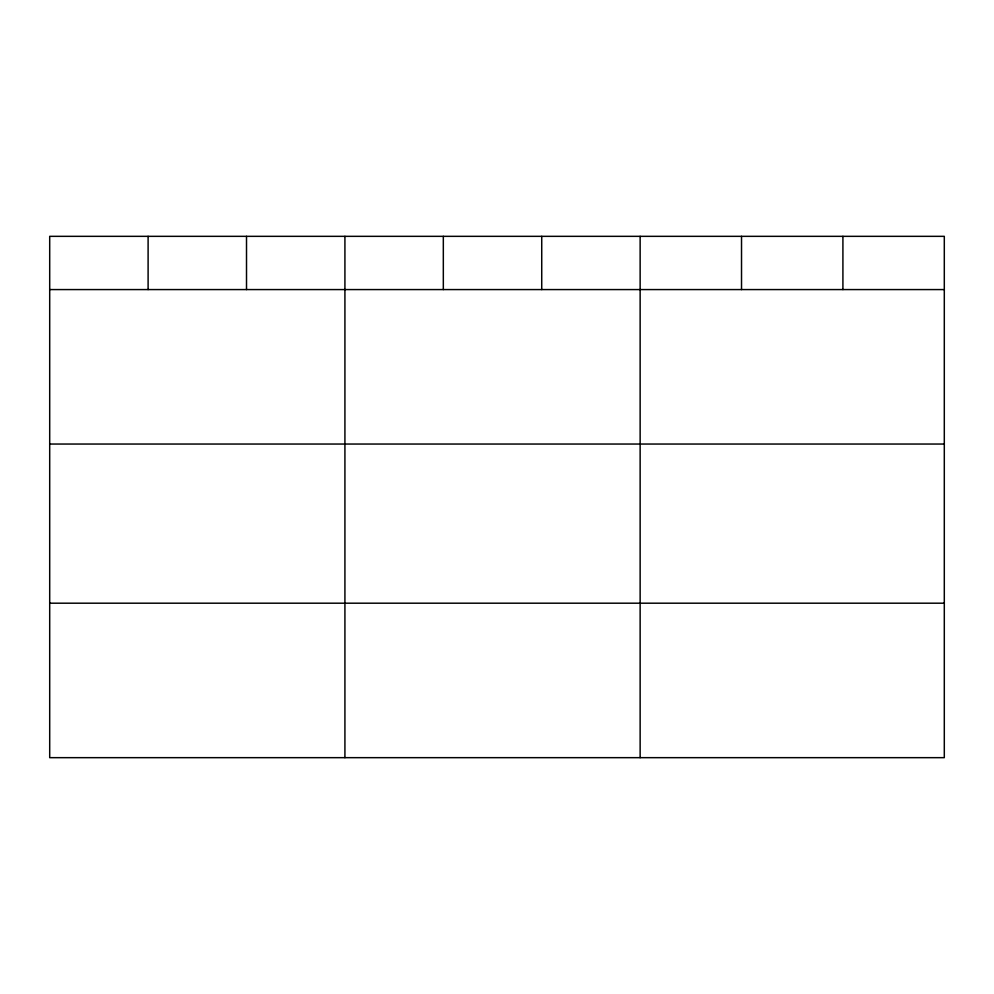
<?xml version="1.0" encoding="UTF-8"?>
<svg xmlns="http://www.w3.org/2000/svg" width="994" height="994" viewBox="0 0 994 994"><rect width="100%" height="100%" fill="white"/><g stroke="black" fill="none" stroke-linecap="round" stroke-linejoin="round"><path stroke-width="1.49" d="M944.3 289.577L944.3 757.664L49.7 757.664L49.7 236.336L944.3 236.336L944.3 289.577L49.7 289.577M49.7 444.045L944.3 444.045M49.7 603.196L944.3 603.196M842.912 236.336L842.912 289.577M741.524 236.336L741.524 289.577M640.136 236.336L640.136 757.664M541.73 236.336L541.73 289.577M443.324 236.336L443.324 289.577M344.918 236.336L344.918 757.664M246.512 236.336L246.512 289.577M148.106 236.336L148.106 289.577"/></g></svg>
